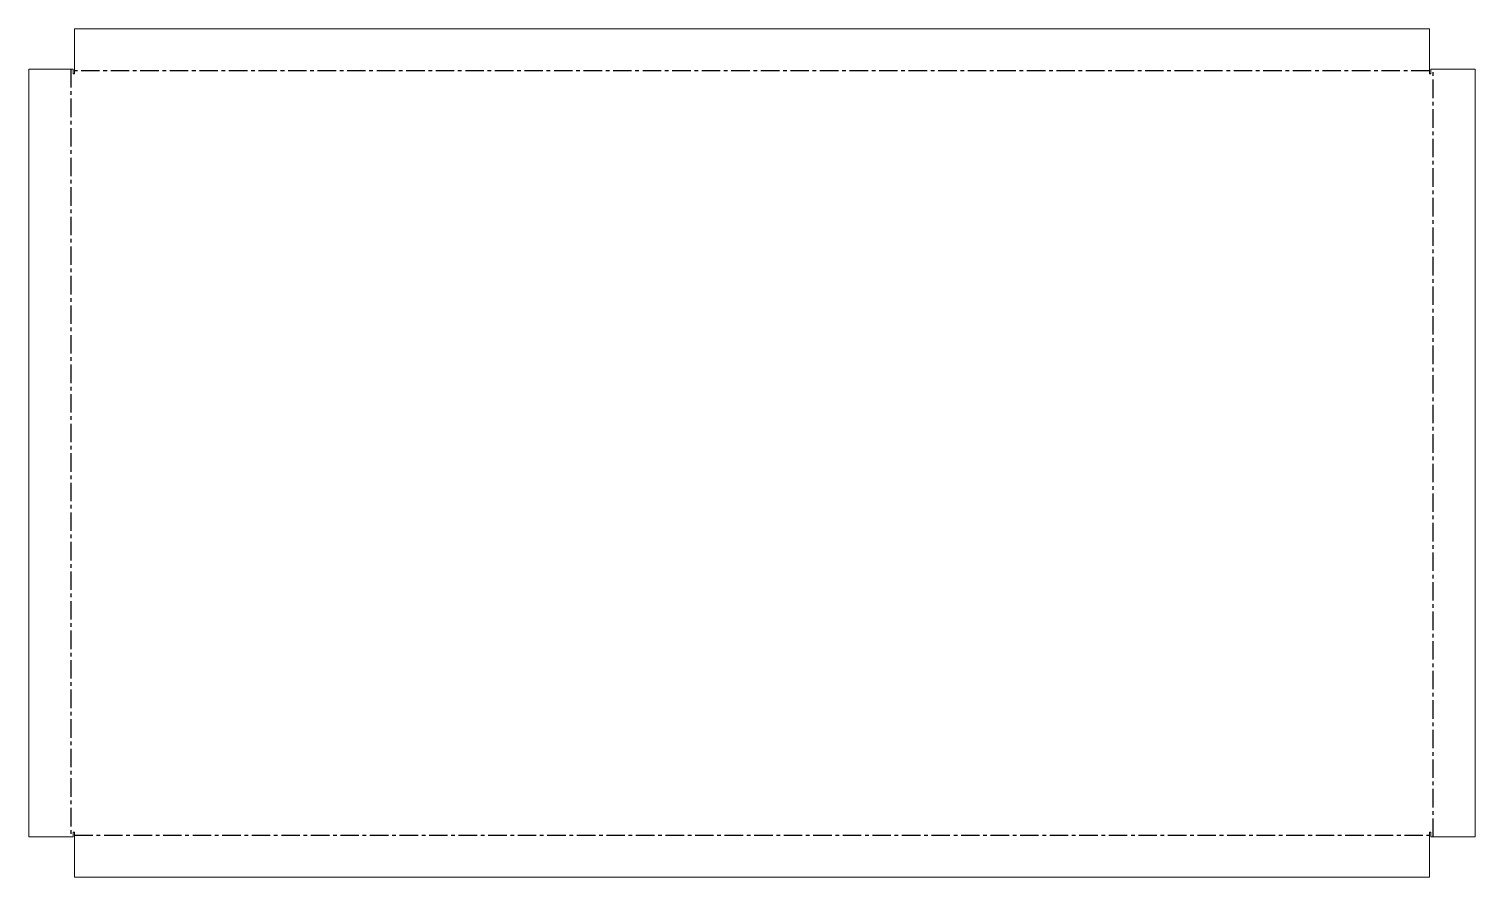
# Model space of a CAD drawing. Header units: millimetres. Extents: x -497 to 497, y -292 to 292.
import ezdxf

# ---------------------------------------------------------------- set-up
doc = ezdxf.new("R2010")
doc.units = ezdxf.units.MM
doc.linetypes.add('CENTERX2', pattern=[20.32, 12.7, -2.54, 2.54, -2.54])

msp = doc.modelspace()

# ---------------------------------------------------------------- linework, layer by layer
at = {"color": 7, "linetype": 'Continuous', "lineweight": 15}
for p, q in [((-465.85, 260.66), (-465.85, 291.57)), ((-465.85, 291.57), (465.85, 291.57)), ((465.85, 291.57), (465.85, 260.66)), ((-497.16, -264), (-497.16, 264)), ((-466.72, 264), (-497.16, 264)), ((-466.72, 264), (-466.72, 260.66)), ((-466.72, 260.66), (-465.85, 260.66)), ((465.85, 260.66), (466.72, 260.66)), ((466.72, 260.66), (466.72, 264)), ((497.16, 264), (466.72, 264)), ((497.16, 264), (497.16, -264)), ((-497.16, -264), (-466.72, -264)), ((-465.85, -260.66), (-466.72, -260.66)), ((-466.72, -260.66), (-466.72, -264)), ((-465.85, -291.57), (-465.85, -260.66)), ((466.72, -260.66), (465.85, -260.66)), ((465.85, -260.66), (465.85, -291.57)), ((466.72, -264), (466.72, -260.66)), ((466.72, -264), (497.16, -264)), ((465.85, -291.57), (-465.85, -291.57))]:
    msp.add_line(p, q, dxfattribs=at)
at = {"color": 7, "linetype": 'CENTERX2'}
for p, q in [((-468.37, 264), (-468.37, -264)), ((465.85, 262.79), (-465.85, 262.79)), ((468.37, -264), (468.37, 264)), ((-465.85, -262.79), (465.85, -262.79))]:
    msp.add_line(p, q, dxfattribs=at)

doc.saveas('drawing.dxf')
